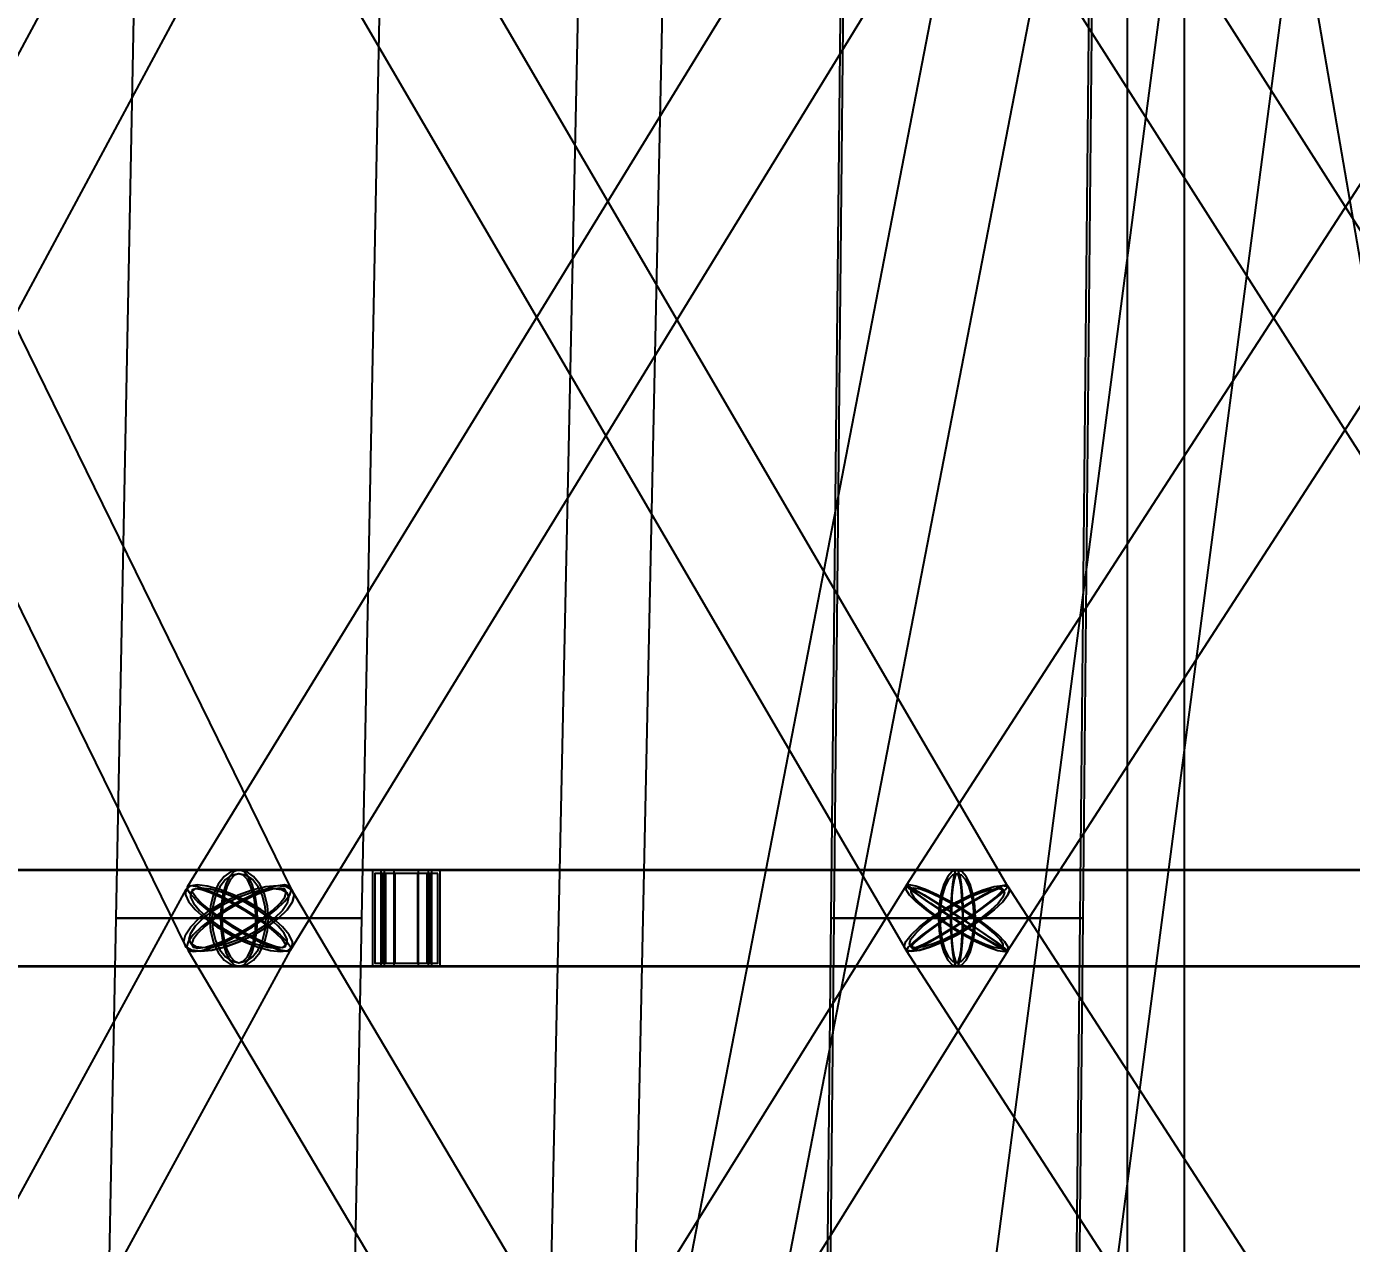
# Model space of a CAD drawing. Header units: millimetres. Extents: x -123812 to 252100, y -3000 to 639000.
# Drawn here: x -7142 to -1579, y 403634 to 408745 of the extents above; entities that cross this region are included whole.
import ezdxf

# ---------------------------------------------------------------- set-up
doc = ezdxf.new("R2010")
doc.units = ezdxf.units.MM
for name, color, linetype, lineweight in [('D-STR-CORE', 7, 'Continuous', 25), ('D-STR-DIM', 7, 'Continuous', 13), ('D-STR-STRC', 7, 'Continuous', 25)]:
    doc.layers.add(name, color=color, linetype=linetype, lineweight=lineweight)
doc.styles.add('OpenSansCondensed-Light', font='OpenSansCondensed-Light.ttf')
doc.styles.add('TOWER_UNICODE', font='Arial Unicode.ttf')
doc.dimstyles.new('EZDXF', dxfattribs={"dimtxt": 0.25, "dimasz": 0.175, "dimexe": 0.375, "dimexo": 0.125, "dimgap": 0.1, "dimtad": 1, "dimlfac": 100, "dimzin": 12, "dimdsep": 46, "dimtxsty": 'OpenSansCondensed-Light', "dimblk": 'ARCHTICK', "dimcen": 2.5, "dimazin": 3, "dimtfac": 0.5, "dimtmove": 2, "dimatfit": 3})

# ---------------------------------------------------------------- blocks, each defined once
blk = doc.blocks.new('_ARCHTICK')
at = {"color": 0, "linetype": 'BYBLOCK', "const_width": 0.15}
blk.add_lwpolyline([(-0.5, -0.5), (0.5, 0.5)], dxfattribs=at)

msp = doc.modelspace()

# ---------------------------------------------------------------- linework, layer by layer
at = {"layer": 'D-STR-CORE'}
msp.add_lwpolyline([(-2520, 375000), (-2280, 375000), (-2280, 452500), (-2520, 452500)], close=True, dxfattribs=at)
msp.add_lwpolyline([(-2520, 375000), (-2280, 375000), (-2280, 452500), (-2520, 452500)], close=True, dxfattribs=at)
at = {"layer": 'D-STR-STRC'}
for points in [[(-199.5, 425038.3), (-5036.5, 400038.3), (-5029.7, 400032.4), (-5009.8, 400024.4), (-4978.1, 400014.6), (-4936.7, 400003.9), (-4888.6, 399992.9), (-4837, 399982.4), (-4785.3, 399973), (-4737.2, 399965.6), (-4695.9, 399960.4), (-4664.2, 399958), (-4644.2, 399958.4), (-4637.4, 399961.7), (199.5, 424961.7)], [(-4504.9, 424966), (-200.3, 399966), (-193.5, 399960.7), (-173.5, 399958.1), (-141.6, 399958.3), (-100.1, 399961.4), (-51.8, 399967.1), (0, 399975), (51.8, 399984.6), (100.1, 399995.3), (141.6, 400006.3), (173.5, 400016.9), (193.5, 400026.3), (200.3, 400034), (-4104.3, 425034)], [(-251.8, 425032.9), (-3537.4, 400032.9), (-3528.8, 400026.8), (-3503.7, 400018.9), (-3463.6, 400009.7), (-3411.5, 399999.8), (-3350.7, 399989.9), (-3285.6, 399980.7), (-3220.4, 399972.9), (-3159.6, 399966.9), (-3107.5, 399963.1), (-3067.5, 399961.9), (-3042.3, 399963.2), (-3033.7, 399967.1), (251.8, 424967.1)], [(-6376.8, 410119.7), (-9062.8, 405119.7), (-9064.3, 405097.7), (-9050.4, 405069.1), (-9022, 405035.8), (-8981.2, 405000), (-8930.7, 404964.2), (-8873.9, 404930.9), (-8814.7, 404902.3), (-8757.2, 404880.3), (-8705.2, 404866.5), (-8662.4, 404861.8), (-8631.5, 404866.5), (-8614.8, 404880.3), (-5928.8, 409880.3)], [(-8924, 409880.3), (-6472.6, 404880.3), (-6448.6, 404866.5), (-6411, 404861.8), (-6362.5, 404866.5), (-6306.3, 404880.3), (-6246.3, 404902.3), (-6186.5, 404930.9), (-6131, 404964.2), (-6083.7, 405000), (-6047.7, 405035.8), (-6025.4, 405069.1), (-6018.5, 405097.7), (-6027.4, 405119.7), (-8478.7, 410119.7)], [(-3400.9, 410133.5), (-6466, 405133.5), (-6465.9, 405119.7), (-6451.1, 405097.7), (-6422.6, 405069.1), (-6382.4, 405035.8), (-6333.1, 405000), (-6278.1, 404964.2), (-6221.3, 404930.9), (-6166.4, 404902.3), (-6117.2, 404880.3), (-6077, 404866.5), (-6048.6, 404861.8), (-6034, 404866.5), (-2968.9, 409866.5)], [(-6366.6, 409866.5), (-3449.1, 404866.5), (-3426.9, 404861.8), (-3391.7, 404866.5), (-3345.7, 404880.3), (-3292.3, 404902.3), (-3235, 404930.9), (-3177.7, 404964.2), (-3124.3, 405000), (-3078.4, 405035.8), (-3043.3, 405069.1), (-3021.2, 405097.7), (-3013.8, 405119.7), (-3021.4, 405133.5), (-5938.9, 410133.5)], [(-212.5, 410138.2), (-3447.8, 405138.2), (-3445.2, 405133.5), (-3428.4, 405119.7), (-3398.3, 405097.7), (-3357.2, 405069.1), (-3307.8, 405035.8), (-3253.4, 405000), (-3197.7, 404964.2), (-3144.7, 404930.9), (-3097.8, 404902.3), (-3060.2, 404880.3), (-3034.6, 404866.5), (-3022.7, 404861.8), (212.5, 409861.8)], [(-3399.5, 409866.5), (-214.6, 404866.5), (-209.2, 404861.8), (-189.7, 404866.5), (-157.2, 404880.3), (-114, 404902.3), (-63, 404930.9), (-7.7, 404964.2), (48.1, 405000), (100.6, 405035.8), (146.2, 405069.1), (181.9, 405097.7), (205.2, 405119.7), (214.6, 405133.5), (-2970.4, 410133.5)], [(-8838.8, 404796.8), (-6250, 404796.8), (-6218, 404803.7), (-6188.1, 404824), (-6162.5, 404856.3), (-6142.9, 404898.4), (-6130.5, 404947.4), (-6126.3, 405000), (-6130.5, 405052.6), (-6142.9, 405101.6), (-6162.5, 405143.7), (-6188.1, 405176), (-6218, 405196.3), (-6250, 405203.2), (-8838.8, 405203.2)], [(-8838.8, 404796.8), (-6250, 404796.8), (-6218, 404803.7), (-6188.1, 404824), (-6162.5, 404856.3), (-6142.9, 404898.4), (-6130.5, 404947.4), (-6126.3, 405000), (-6130.5, 405052.6), (-6142.9, 405101.6), (-6162.5, 405143.7), (-6188.1, 405176), (-6218, 405196.3), (-6250, 405203.2), (-8838.8, 405203.2)], [(0, 405203.2), (-3235.2, 405203.2), (-3242.1, 405196.3), (-3248.5, 405176), (-3254, 405143.7), (-3258.2, 405101.6), (-3260.9, 405052.6), (-3261.8, 405000), (-3260.9, 404947.4), (-3258.2, 404898.4), (-3254, 404856.3), (-3248.5, 404824), (-3242.1, 404803.7), (-3235.2, 404796.8), (0, 404796.8)], [(0, 405203.2), (-3235.2, 405203.2), (-3242.1, 405196.3), (-3248.5, 405176), (-3254, 405143.7), (-3258.2, 405101.6), (-3260.9, 405052.6), (-3261.8, 405000), (-3260.9, 404947.4), (-3258.2, 404898.4), (-3254, 404856.3), (-3248.5, 404824), (-3242.1, 404803.7), (-3235.2, 404796.8), (0, 404796.8)], [(-8753, 399879), (-6026.7, 404879), (-6025.1, 404901.2), (-6038.8, 404930.1), (-6066.9, 404963.8), (-6107.4, 405000), (-6157.7, 405036.2), (-6214.3, 405069.9), (-6273.3, 405098.8), (-6330.7, 405121), (-6382.7, 405135), (-6425.5, 405139.7), (-6456.5, 405135), (-6473.3, 405121), (-9199.6, 400121)], [(-6132.1, 399865), (-3020.1, 404865), (-3020.1, 404879), (-3034.6, 404901.2), (-3062.9, 404930.1), (-3102.9, 404963.8), (-3151.9, 405000), (-3206.6, 405036.2), (-3263.3, 405069.9), (-3318, 405098.8), (-3367.1, 405121), (-3407.2, 405135), (-3435.6, 405139.7), (-3450.3, 405135), (-6562.3, 400135)], [(-3072.5, 400135), (-6037, 405135), (-6059.1, 405139.7), (-6094.3, 405135), (-6140.1, 405121), (-6193.4, 405098.8), (-6250.5, 405069.9), (-6307.6, 405036.2), (-6360.8, 405000), (-6406.4, 404963.8), (-6441.4, 404930.1), (-6463.3, 404901.2), (-6470.7, 404879), (-6463, 404865), (-3498.6, 399865)], [(213.6, 400135), (-3021.6, 405135), (-3026.9, 405139.7), (-3046.4, 405135), (-3078.8, 405121), (-3121.8, 405098.8), (-3172.5, 405069.9), (-3227.5, 405036.2), (-3283.1, 405000), (-3335.4, 404963.8), (-3380.8, 404930.1), (-3416.4, 404901.2), (-3439.6, 404879), (-3448.8, 404865), (-213.6, 399865)]]:
    msp.add_lwpolyline(points, dxfattribs=at)
for points in [[(-5014.8, 400000), (-4659.2, 400000), (-4126.8, 425000), (-4482.4, 425000)], [(-5014.8, 400000), (-4659.2, 400000), (-4126.8, 425000), (-4482.4, 425000)], [(-6766.6, 405000), (-5733.4, 405000), (-5636.6, 410000), (-6669, 410000)], [(-6766.6, 405000), (-5733.4, 405000), (-5636.6, 410000), (-6669, 410000)], [(-3764.5, 405000), (-2706, 405000), (-2656.8, 410000), (-3713, 410000)], [(-3751.9, 405000), (-2718.6, 405000), (-2668.7, 410000), (-3701.1, 410000)], [(-10932.7, 404800), (-5439.7, 404800), (-5439.7, 405200), (-10932.7, 405200)], [(-9749.3, 404800), (-5405.7, 404800), (-5405.7, 405200), (-9749.3, 405200)], [(-9749.3, 404800), (-5405.7, 404800), (-5405.7, 405200), (-9749.3, 405200)], [(-6373.7, 405000), (-6369.5, 404947.4), (-6357.1, 404898.4), (-6337.5, 404856.3), (-6311.9, 404824), (-6282, 404803.7), (-6250, 404796.8), (-6218, 404803.7), (-6188.1, 404824), (-6162.5, 404856.3), (-6142.9, 404898.4), (-6130.5, 404947.4), (-6126.3, 405000), (-6130.5, 405052.6), (-6142.9, 405101.6), (-6162.5, 405143.7), (-6188.1, 405176), (-6218, 405196.3), (-6250, 405203.2), (-6282, 405196.3), (-6311.9, 405176), (-6337.5, 405143.7), (-6357.1, 405101.6), (-6369.5, 405052.6)], [(-6373.7, 405000), (-6369.5, 404947.4), (-6357.1, 404898.4), (-6337.5, 404856.3), (-6311.9, 404824), (-6282, 404803.7), (-6250, 404796.8), (-6218, 404803.7), (-6188.1, 404824), (-6162.5, 404856.3), (-6142.9, 404898.4), (-6130.5, 404947.4), (-6126.3, 405000), (-6130.5, 405052.6), (-6142.9, 405101.6), (-6162.5, 405143.7), (-6188.1, 405176), (-6218, 405196.3), (-6250, 405203.2), (-6282, 405196.3), (-6311.9, 405176), (-6337.5, 405143.7), (-6357.1, 405101.6), (-6369.5, 405052.6)], [(-6364, 405000), (-6360.1, 404951.5), (-6348.7, 404906.4), (-6330.6, 404867.6), (-6307, 404837.9), (-6279.5, 404819.2), (-6250, 404812.8), (-6220.5, 404819.2), (-6193, 404837.9), (-6169.4, 404867.6), (-6151.3, 404906.4), (-6139.9, 404951.5), (-6136, 405000), (-6139.9, 405048.5), (-6151.3, 405093.6), (-6169.4, 405132.4), (-6193, 405162.1), (-6220.5, 405180.8), (-6250, 405187.2), (-6279.5, 405180.8), (-6307, 405162.1), (-6330.6, 405132.4), (-6348.7, 405093.6), (-6360.1, 405048.5)], [(-6364, 405000), (-6360.1, 404951.5), (-6348.7, 404906.4), (-6330.6, 404867.6), (-6307, 404837.9), (-6279.5, 404819.2), (-6250, 404812.8), (-6220.5, 404819.2), (-6193, 404837.9), (-6169.4, 404867.6), (-6151.3, 404906.4), (-6139.9, 404951.5), (-6136, 405000), (-6139.9, 405048.5), (-6151.3, 405093.6), (-6169.4, 405132.4), (-6193, 405162.1), (-6220.5, 405180.8), (-6250, 405187.2), (-6279.5, 405180.8), (-6307, 405162.1), (-6330.6, 405132.4), (-6348.7, 405093.6), (-6360.1, 405048.5)], [(-6327.8, 405000), (-6325.1, 404947.4), (-6317.3, 404898.4), (-6305, 404856.3), (-6288.9, 404824), (-6270.1, 404803.7), (-6250, 404796.8), (-3235.2, 404796.8), (-3215.1, 404803.7), (-3196.4, 404824), (-3180.3, 404856.3), (-3167.9, 404898.4), (-3160.1, 404947.4), (-3157.5, 405000), (-3160.1, 405052.6), (-3167.9, 405101.6), (-3180.3, 405143.7), (-3196.4, 405176), (-3215.1, 405196.3), (-3235.2, 405203.2), (-6250, 405203.2), (-6270.1, 405196.3), (-6288.9, 405176), (-6305, 405143.7), (-6317.3, 405101.6), (-6325.1, 405052.6)], [(-6327.8, 405000), (-6325.1, 404947.4), (-6317.3, 404898.4), (-6305, 404856.3), (-6288.9, 404824), (-6270.1, 404803.7), (-6250, 404796.8), (-6229.9, 404803.7), (-6211.1, 404824), (-6195, 404856.3), (-6182.7, 404898.4), (-6174.9, 404947.4), (-6172.2, 405000), (-6174.9, 405052.6), (-6182.7, 405101.6), (-6195, 405143.7), (-6211.1, 405176), (-6229.9, 405196.3), (-6250, 405203.2), (-6270.1, 405196.3), (-6288.9, 405176), (-6305, 405143.7), (-6317.3, 405101.6), (-6325.1, 405052.6)], [(-6327.8, 405000), (-6325.1, 404947.4), (-6317.3, 404898.4), (-6305, 404856.3), (-6288.9, 404824), (-6270.1, 404803.7), (-6250, 404796.8), (-3235.2, 404796.8), (-3215.1, 404803.7), (-3196.4, 404824), (-3180.3, 404856.3), (-3167.9, 404898.4), (-3160.1, 404947.4), (-3157.5, 405000), (-3160.1, 405052.6), (-3167.9, 405101.6), (-3180.3, 405143.7), (-3196.4, 405176), (-3215.1, 405196.3), (-3235.2, 405203.2), (-6250, 405203.2), (-6270.1, 405196.3), (-6288.9, 405176), (-6305, 405143.7), (-6317.3, 405101.6), (-6325.1, 405052.6)], [(-6327.8, 405000), (-6325.1, 404947.4), (-6317.3, 404898.4), (-6305, 404856.3), (-6288.9, 404824), (-6270.1, 404803.7), (-6250, 404796.8), (-6229.9, 404803.7), (-6211.1, 404824), (-6195, 404856.3), (-6182.7, 404898.4), (-6174.9, 404947.4), (-6172.2, 405000), (-6174.9, 405052.6), (-6182.7, 405101.6), (-6195, 405143.7), (-6211.1, 405176), (-6229.9, 405196.3), (-6250, 405203.2), (-6270.1, 405196.3), (-6288.9, 405176), (-6305, 405143.7), (-6317.3, 405101.6), (-6325.1, 405052.6)], [(-6321.6, 405000), (-6319.2, 404951.5), (-6312, 404906.4), (-6300.7, 404867.6), (-6285.8, 404837.9), (-6268.5, 404819.2), (-6250, 404812.8), (-6231.5, 404819.2), (-6214.2, 404837.9), (-6199.3, 404867.6), (-6188, 404906.4), (-6180.8, 404951.5), (-6178.4, 405000), (-6180.8, 405048.5), (-6188, 405093.6), (-6199.3, 405132.4), (-6214.2, 405162.1), (-6231.5, 405180.8), (-6250, 405187.2), (-6268.5, 405180.8), (-6285.8, 405162.1), (-6300.7, 405132.4), (-6312, 405093.6), (-6319.2, 405048.5)], [(-6321.6, 405000), (-6319.2, 404951.5), (-6312, 404906.4), (-6300.7, 404867.6), (-6285.8, 404837.9), (-6268.5, 404819.2), (-6250, 404812.8), (-6231.5, 404819.2), (-6214.2, 404837.9), (-6199.3, 404867.6), (-6188, 404906.4), (-6180.8, 404951.5), (-6178.4, 405000), (-6180.8, 405048.5), (-6188, 405093.6), (-6199.3, 405132.4), (-6214.2, 405162.1), (-6231.5, 405180.8), (-6250, 405187.2), (-6268.5, 405180.8), (-6285.8, 405162.1), (-6300.7, 405132.4), (-6312, 405093.6), (-6319.2, 405048.5)], [(-5405.7, 405200), (-5688.5, 405200), (-5688.5, 404800), (-5405.7, 404800)], [(-5405.7, 405200), (-5688.5, 405200), (-5688.5, 404800), (-5405.7, 404800)], [(-5414.2, 405188), (-5680, 405188), (-5680, 404812), (-5414.2, 404812)], [(-5414.2, 405188), (-5680, 405188), (-5680, 404812), (-5414.2, 404812)], [(-5439.7, 405200), (-5654.4, 405200), (-5654.4, 404800), (-5439.7, 404800)], [(-5446.2, 405188), (-5648, 405188), (-5648, 404812), (-5446.2, 404812)], [(-5639.6, 404800), (92.5, 404800), (92.5, 405200), (-5639.6, 405200)], [(-5454.6, 405200), (-5639.6, 405200), (-5639.6, 404800), (-5454.6, 404800)], [(-5460.2, 405188), (-5634, 405188), (-5634, 404812), (-5460.2, 404812)], [(-5598.9, 404800), (51.8, 404800), (51.8, 405200), (-5598.9, 405200)], [(-5495.3, 405200), (-5598.9, 405200), (-5598.9, 404800), (-5495.3, 404800)], [(-5598.9, 404800), (51.8, 404800), (51.8, 405200), (-5598.9, 405200)], [(-5495.3, 405200), (-5598.9, 405200), (-5598.9, 404800), (-5495.3, 404800)], [(-5498.4, 405188), (-5595.7, 405188), (-5595.7, 404812), (-5498.4, 404812)], [(-5498.4, 405188), (-5595.7, 405188), (-5595.7, 404812), (-5498.4, 404812)], [(-3313, 405000), (-3310.3, 404947.4), (-3302.6, 404898.4), (-3290.2, 404856.3), (-3274.1, 404824), (-3255.4, 404803.7), (-3235.2, 404796.8), (-3215.1, 404803.7), (-3196.4, 404824), (-3180.3, 404856.3), (-3167.9, 404898.4), (-3160.1, 404947.4), (-3157.5, 405000), (-3160.1, 405052.6), (-3167.9, 405101.6), (-3180.3, 405143.7), (-3196.4, 405176), (-3215.1, 405196.3), (-3235.2, 405203.2), (-3255.4, 405196.3), (-3274.1, 405176), (-3290.2, 405143.7), (-3302.6, 405101.6), (-3310.3, 405052.6)], [(-3313, 405000), (-3310.3, 404947.4), (-3302.6, 404898.4), (-3290.2, 404856.3), (-3274.1, 404824), (-3255.4, 404803.7), (-3235.2, 404796.8), (-3215.1, 404803.7), (-3196.4, 404824), (-3180.3, 404856.3), (-3167.9, 404898.4), (-3160.1, 404947.4), (-3157.5, 405000), (-3160.1, 405052.6), (-3167.9, 405101.6), (-3180.3, 405143.7), (-3196.4, 405176), (-3215.1, 405196.3), (-3235.2, 405203.2), (-3255.4, 405196.3), (-3274.1, 405176), (-3290.2, 405143.7), (-3302.6, 405101.6), (-3310.3, 405052.6)], [(-3306.9, 405000), (-3304.4, 404951.5), (-3297.3, 404906.4), (-3285.9, 404867.6), (-3271.1, 404837.9), (-3253.8, 404819.2), (-3235.2, 404812.8), (-3216.7, 404819.2), (-3199.4, 404837.9), (-3184.6, 404867.6), (-3173.2, 404906.4), (-3166, 404951.5), (-3163.6, 405000), (-3166, 405048.5), (-3173.2, 405093.6), (-3184.6, 405132.4), (-3199.4, 405162.1), (-3216.7, 405180.8), (-3235.2, 405187.2), (-3253.8, 405180.8), (-3271.1, 405162.1), (-3285.9, 405132.4), (-3297.3, 405093.6), (-3304.4, 405048.5)], [(-3306.9, 405000), (-3304.4, 404951.5), (-3297.3, 404906.4), (-3285.9, 404867.6), (-3271.1, 404837.9), (-3253.8, 404819.2), (-3235.2, 404812.8), (-3216.7, 404819.2), (-3199.4, 404837.9), (-3184.6, 404867.6), (-3173.2, 404906.4), (-3166, 404951.5), (-3163.6, 405000), (-3166, 405048.5), (-3173.2, 405093.6), (-3184.6, 405132.4), (-3199.4, 405162.1), (-3216.7, 405180.8), (-3235.2, 405187.2), (-3253.8, 405180.8), (-3271.1, 405162.1), (-3285.9, 405132.4), (-3297.3, 405093.6), (-3304.4, 405048.5)], [(-3261.8, 405000), (-3260.9, 404947.4), (-3258.2, 404898.4), (-3254, 404856.3), (-3248.5, 404824), (-3242.1, 404803.7), (-3235.2, 404796.8), (-3228.4, 404803.7), (-3222, 404824), (-3216.5, 404856.3), (-3212.3, 404898.4), (-3209.6, 404947.4), (-3208.7, 405000), (-3209.6, 405052.6), (-3212.3, 405101.6), (-3216.5, 405143.7), (-3222, 405176), (-3228.4, 405196.3), (-3235.2, 405203.2), (-3242.1, 405196.3), (-3248.5, 405176), (-3254, 405143.7), (-3258.2, 405101.6), (-3260.9, 405052.6)], [(-3261.8, 405000), (-3260.9, 404947.4), (-3258.2, 404898.4), (-3254, 404856.3), (-3248.5, 404824), (-3242.1, 404803.7), (-3235.2, 404796.8), (-3228.4, 404803.7), (-3222, 404824), (-3216.5, 404856.3), (-3212.3, 404898.4), (-3209.6, 404947.4), (-3208.7, 405000), (-3209.6, 405052.6), (-3212.3, 405101.6), (-3216.5, 405143.7), (-3222, 405176), (-3228.4, 405196.3), (-3235.2, 405203.2), (-3242.1, 405196.3), (-3248.5, 405176), (-3254, 405143.7), (-3258.2, 405101.6), (-3260.9, 405052.6)], [(-3259.7, 405000), (-3258.8, 404951.5), (-3256.4, 404906.4), (-3252.5, 404867.6), (-3247.5, 404837.9), (-3241.6, 404819.2), (-3235.2, 404812.8), (-3228.9, 404819.2), (-3223, 404837.9), (-3218, 404867.6), (-3214.1, 404906.4), (-3211.6, 404951.5), (-3210.8, 405000), (-3211.6, 405048.5), (-3214.1, 405093.6), (-3218, 405132.4), (-3223, 405162.1), (-3228.9, 405180.8), (-3235.2, 405187.2), (-3241.6, 405180.8), (-3247.5, 405162.1), (-3252.5, 405132.4), (-3256.4, 405093.6), (-3258.8, 405048.5)], [(-3259.7, 405000), (-3258.8, 404951.5), (-3256.4, 404906.4), (-3252.5, 404867.6), (-3247.5, 404837.9), (-3241.6, 404819.2), (-3235.2, 404812.8), (-3228.9, 404819.2), (-3223, 404837.9), (-3218, 404867.6), (-3214.1, 404906.4), (-3211.6, 404951.5), (-3210.8, 405000), (-3211.6, 405048.5), (-3214.1, 405093.6), (-3218, 405132.4), (-3223, 405162.1), (-3228.9, 405180.8), (-3235.2, 405187.2), (-3241.6, 405180.8), (-3247.5, 405162.1), (-3252.5, 405132.4), (-3256.4, 405093.6), (-3258.8, 405048.5)], [(-6083.7, 405000), (-6131, 404964.2), (-6186.5, 404930.9), (-6246.3, 404902.3), (-6306.3, 404880.3), (-6362.5, 404866.5), (-6411, 404861.8), (-6448.6, 404866.5), (-6472.6, 404880.3), (-6481.5, 404902.3), (-6474.6, 404930.9), (-6452.3, 404964.2), (-6416.3, 405000), (-6369, 405035.8), (-6313.5, 405069.1), (-6253.7, 405097.7), (-6193.7, 405119.7), (-6137.5, 405133.5), (-6089, 405138.2), (-6051.4, 405133.5), (-6027.4, 405119.7), (-6018.5, 405097.7), (-6025.4, 405069.1), (-6047.7, 405035.8)], [(-6392.6, 405000), (-6342.3, 404963.8), (-6285.7, 404930.1), (-6226.7, 404901.2), (-6169.3, 404879), (-6117.3, 404865), (-6074.5, 404860.3), (-6043.5, 404865), (-6026.7, 404879), (-6025.1, 404901.2), (-6038.8, 404930.1), (-6066.9, 404963.8), (-6107.4, 405000), (-6157.7, 405036.2), (-6214.3, 405069.9), (-6273.3, 405098.8), (-6330.7, 405121), (-6382.7, 405135), (-6425.5, 405139.7), (-6456.5, 405135), (-6473.3, 405121), (-6474.9, 405098.8), (-6461.2, 405069.9), (-6433.1, 405036.2)], [(-6360.8, 405000), (-6406.4, 404963.8), (-6441.4, 404930.1), (-6463.3, 404901.2), (-6470.7, 404879), (-6463, 404865), (-6440.9, 404860.3), (-6405.7, 404865), (-6359.9, 404879), (-6306.6, 404901.2), (-6249.5, 404930.1), (-6192.4, 404963.8), (-6139.2, 405000), (-6093.6, 405036.2), (-6058.6, 405069.9), (-6036.7, 405098.8), (-6029.3, 405121), (-6037, 405135), (-6059.1, 405139.7), (-6094.3, 405135), (-6140.1, 405121), (-6193.4, 405098.8), (-6250.5, 405069.9), (-6307.6, 405036.2)], [(-6166.9, 405000), (-6117.6, 404964.2), (-6077.4, 404930.9), (-6048.9, 404902.3), (-6034.1, 404880.3), (-6034, 404866.5), (-6048.6, 404861.8), (-6077, 404866.5), (-6117.2, 404880.3), (-6166.4, 404902.3), (-6221.3, 404930.9), (-6278.1, 404964.2), (-6333.1, 405000), (-6382.4, 405035.8), (-6422.6, 405069.1), (-6451.1, 405097.7), (-6465.9, 405119.7), (-6466, 405133.5), (-6451.4, 405138.2), (-6423, 405133.5), (-6382.8, 405119.7), (-6333.6, 405097.7), (-6278.7, 405069.1), (-6221.9, 405035.8)], [(-6100, 405000), (-6142.7, 404967.7), (-6192.7, 404937.7), (-6246.6, 404911.9), (-6300.8, 404892.1), (-6351.4, 404879.6), (-6395.2, 404875.4), (-6429.1, 404879.6), (-6450.7, 404892.1), (-6458.7, 404911.9), (-6452.5, 404937.7), (-6432.4, 404967.7), (-6400, 405000), (-6357.3, 405032.3), (-6307.3, 405062.3), (-6253.4, 405088.1), (-6199.2, 405107.9), (-6148.6, 405120.4), (-6104.8, 405124.6), (-6070.9, 405120.4), (-6049.3, 405107.9), (-6041.3, 405088.1), (-6047.5, 405062.3), (-6067.6, 405032.3)], [(-6378.5, 405000), (-6333.2, 404967.4), (-6282.2, 404937), (-6229, 404910.9), (-6177.2, 404890.9), (-6130.4, 404878.3), (-6091.7, 404874), (-6063.9, 404878.3), (-6048.7, 404890.9), (-6047.2, 404910.9), (-6059.6, 404937), (-6084.9, 404967.4), (-6121.5, 405000), (-6166.8, 405032.6), (-6217.8, 405063), (-6271, 405089.1), (-6322.8, 405109.1), (-6369.6, 405121.7), (-6408.3, 405126), (-6436.1, 405121.7), (-6451.3, 405109.1), (-6452.8, 405089.1), (-6440.4, 405063), (-6415.1, 405032.6)], [(-6349.9, 405000), (-6391, 404967.4), (-6422.5, 404937), (-6442.3, 404910.9), (-6449, 404890.9), (-6442.1, 404878.3), (-6422.1, 404874), (-6390.4, 404878.3), (-6349.1, 404890.9), (-6301.1, 404910.9), (-6249.6, 404937), (-6198.1, 404967.4), (-6150.1, 405000), (-6109, 405032.6), (-6077.5, 405063), (-6057.7, 405089.1), (-6051, 405109.1), (-6057.9, 405121.7), (-6077.9, 405126), (-6109.6, 405121.7), (-6150.9, 405109.1), (-6198.9, 405089.1), (-6250.4, 405063), (-6301.9, 405032.6)], [(-6175.1, 405000), (-6130.7, 404967.7), (-6094.4, 404937.7), (-6068.7, 404911.9), (-6055.3, 404892.1), (-6055.2, 404879.6), (-6068.5, 404875.4), (-6094, 404879.6), (-6130.2, 404892.1), (-6174.6, 404911.9), (-6224.1, 404937.7), (-6275.4, 404967.7), (-6324.9, 405000), (-6369.3, 405032.3), (-6405.6, 405062.3), (-6431.3, 405088.1), (-6444.7, 405107.9), (-6444.8, 405120.4), (-6431.5, 405124.6), (-6406, 405120.4), (-6369.8, 405107.9), (-6325.4, 405088.1), (-6275.9, 405062.3), (-6224.6, 405032.3)], [(-3124.3, 405000), (-3177.7, 404964.2), (-3235, 404930.9), (-3292.3, 404902.3), (-3345.7, 404880.3), (-3391.7, 404866.5), (-3426.9, 404861.8), (-3449.1, 404866.5), (-3456.7, 404880.3), (-3449.2, 404902.3), (-3427.2, 404930.9), (-3392, 404964.2), (-3346.2, 405000), (-3292.8, 405035.8), (-3235.5, 405069.1), (-3178.2, 405097.7), (-3124.7, 405119.7), (-3078.8, 405133.5), (-3043.6, 405138.2), (-3021.4, 405133.5), (-3013.8, 405119.7), (-3021.2, 405097.7), (-3043.3, 405069.1), (-3078.4, 405035.8)], [(-3318.5, 405000), (-3263.8, 404963.8), (-3207.2, 404930.1), (-3152.5, 404901.2), (-3103.4, 404879), (-3063.3, 404865), (-3034.9, 404860.3), (-3020.1, 404865), (-3020.1, 404879), (-3034.6, 404901.2), (-3062.9, 404930.1), (-3102.9, 404963.8), (-3151.9, 405000), (-3206.6, 405036.2), (-3263.3, 405069.9), (-3318, 405098.8), (-3367.1, 405121), (-3407.2, 405135), (-3435.6, 405139.7), (-3450.3, 405135), (-3450.4, 405121), (-3435.8, 405098.8), (-3407.6, 405069.9), (-3367.6, 405036.2)], [(-3283.1, 405000), (-3335.4, 404963.8), (-3380.8, 404930.1), (-3416.4, 404901.2), (-3439.6, 404879), (-3448.8, 404865), (-3443.5, 404860.3), (-3424.1, 404865), (-3391.7, 404879), (-3348.7, 404901.2), (-3298, 404930.1), (-3242.9, 404963.8), (-3187.4, 405000), (-3135.1, 405036.2), (-3089.7, 405069.9), (-3054.1, 405098.8), (-3030.9, 405121), (-3021.6, 405135), (-3026.9, 405139.7), (-3046.4, 405135), (-3078.8, 405121), (-3121.8, 405098.8), (-3172.5, 405069.9), (-3227.5, 405036.2)], [(-3217.1, 405000), (-3162.7, 404964.2), (-3113.3, 404930.9), (-3072.1, 404902.3), (-3042.1, 404880.3), (-3025.2, 404866.5), (-3022.7, 404861.8), (-3034.6, 404866.5), (-3060.2, 404880.3), (-3097.8, 404902.3), (-3144.7, 404930.9), (-3197.7, 404964.2), (-3253.4, 405000), (-3307.8, 405035.8), (-3357.2, 405069.1), (-3398.3, 405097.7), (-3428.4, 405119.7), (-3445.2, 405133.5), (-3447.8, 405138.2), (-3435.9, 405133.5), (-3410.2, 405119.7), (-3372.7, 405097.7), (-3325.8, 405069.1), (-3272.7, 405035.8)], [(-3135.2, 405000), (-3183.3, 404967.7), (-3235, 404937.7), (-3286.7, 404911.9), (-3334.9, 404892.1), (-3376.3, 404879.6), (-3408, 404875.4), (-3428.1, 404879.6), (-3434.9, 404892.1), (-3428.2, 404911.9), (-3408.3, 404937.7), (-3376.6, 404967.7), (-3335.3, 405000), (-3287.2, 405032.3), (-3235.5, 405062.3), (-3183.8, 405088.1), (-3135.6, 405107.9), (-3094.2, 405120.4), (-3062.4, 405124.6), (-3042.4, 405120.4), (-3035.6, 405107.9), (-3042.3, 405088.1), (-3062.2, 405062.3), (-3093.9, 405032.3)], [(-3310.3, 405000), (-3261, 404967.4), (-3210, 404937), (-3160.6, 404910.9), (-3116.3, 404890.9), (-3080.2, 404878.3), (-3054.6, 404874), (-3041.3, 404878.3), (-3041.2, 404890.9), (-3054.4, 404910.9), (-3079.9, 404937), (-3115.9, 404967.4), (-3160.1, 405000), (-3209.5, 405032.6), (-3260.5, 405063), (-3309.9, 405089.1), (-3354.1, 405109.1), (-3390.3, 405121.7), (-3415.9, 405126), (-3429.2, 405121.7), (-3429.2, 405109.1), (-3416.1, 405089.1), (-3390.6, 405063), (-3354.5, 405032.6)], [(-3278.4, 405000), (-3325.5, 404967.4), (-3366.5, 404937), (-3398.5, 404910.9), (-3419.4, 404890.9), (-3427.8, 404878.3), (-3423, 404874), (-3405.5, 404878.3), (-3376.3, 404890.9), (-3337.5, 404910.9), (-3291.8, 404937), (-3242.2, 404967.4), (-3192.1, 405000), (-3145, 405032.6), (-3104, 405063), (-3071.9, 405089.1), (-3051, 405109.1), (-3042.7, 405121.7), (-3047.4, 405126), (-3065, 405121.7), (-3094.2, 405109.1), (-3132.9, 405089.1), (-3178.7, 405063), (-3228.3, 405032.6)], [(-3218.9, 405000), (-3169.9, 404967.7), (-3125.3, 404937.7), (-3088.2, 404911.9), (-3061.1, 404892.1), (-3045.9, 404879.6), (-3043.6, 404875.4), (-3054.4, 404879.6), (-3077.5, 404892.1), (-3111.3, 404911.9), (-3153.6, 404937.7), (-3201.4, 404967.7), (-3251.6, 405000), (-3300.6, 405032.3), (-3345.2, 405062.3), (-3382.3, 405088.1), (-3409.4, 405107.9), (-3424.6, 405120.4), (-3426.9, 405124.6), (-3416.1, 405120.4), (-3393, 405107.9), (-3359.2, 405088.1), (-3316.9, 405062.3), (-3269, 405032.3)], [(-6864.3, 400000), (-5830.1, 400000), (-5733.4, 405000), (-6766.6, 405000)], [(-6864.3, 400000), (-5830.1, 400000), (-5733.4, 405000), (-6766.6, 405000)], [(-5733.4, 405000), (-5751, 405000), (-5802.6, 405000), (-5884.7, 405000), (-5991.7, 405000), (-6116.3, 405000), (-6250, 405000), (-6383.7, 405000), (-6508.3, 405000), (-6615.3, 405000), (-6697.4, 405000), (-6749, 405000), (-6766.6, 405000), (-6749, 405000), (-6697.4, 405000), (-6615.3, 405000), (-6508.3, 405000), (-6383.7, 405000), (-6250, 405000), (-6116.3, 405000), (-5991.7, 405000), (-5884.7, 405000), (-5802.6, 405000), (-5751, 405000)], [(-5733.4, 405000), (-5751, 405000), (-5802.6, 405000), (-5884.7, 405000), (-5991.7, 405000), (-6116.3, 405000), (-6250, 405000), (-6383.7, 405000), (-6508.3, 405000), (-6615.3, 405000), (-6697.4, 405000), (-6749, 405000), (-6766.6, 405000), (-6749, 405000), (-6697.4, 405000), (-6615.3, 405000), (-6508.3, 405000), (-6383.7, 405000), (-6250, 405000), (-6116.3, 405000), (-5991.7, 405000), (-5884.7, 405000), (-5802.6, 405000), (-5751, 405000)], [(-3815.9, 400000), (-2755.2, 400000), (-2706, 405000), (-3764.5, 405000)], [(-3802.7, 400000), (-2768.4, 400000), (-2718.6, 405000), (-3751.9, 405000)], [(-2706, 405000), (-2724, 405000), (-2776.9, 405000), (-2861, 405000), (-2970.6, 405000), (-3098.3, 405000), (-3235.2, 405000), (-3372.2, 405000), (-3499.9, 405000), (-3609.5, 405000), (-3693.6, 405000), (-3746.4, 405000), (-3764.5, 405000), (-3746.4, 405000), (-3693.6, 405000), (-3609.5, 405000), (-3499.9, 405000), (-3372.2, 405000), (-3235.2, 405000), (-3098.3, 405000), (-2970.6, 405000), (-2861, 405000), (-2776.9, 405000), (-2724, 405000)], [(-2706, 405000), (-2724, 405000), (-2776.9, 405000), (-2861, 405000), (-2970.6, 405000), (-3098.3, 405000), (-3235.2, 405000), (-3372.2, 405000), (-3499.9, 405000), (-3609.5, 405000), (-3693.6, 405000), (-3746.4, 405000), (-3764.5, 405000), (-3746.4, 405000), (-3693.6, 405000), (-3609.5, 405000), (-3499.9, 405000), (-3372.2, 405000), (-3235.2, 405000), (-3098.3, 405000), (-2970.6, 405000), (-2861, 405000), (-2776.9, 405000), (-2724, 405000)], [(-2718.6, 405000), (-2736.2, 405000), (-2787.8, 405000), (-2869.9, 405000), (-2976.9, 405000), (-3101.5, 405000), (-3235.2, 405000), (-3369, 405000), (-3493.6, 405000), (-3600.6, 405000), (-3682.7, 405000), (-3734.3, 405000), (-3751.9, 405000), (-3734.3, 405000), (-3682.7, 405000), (-3600.6, 405000), (-3493.6, 405000), (-3369, 405000), (-3235.2, 405000), (-3101.5, 405000), (-2976.9, 405000), (-2869.9, 405000), (-2787.8, 405000), (-2736.2, 405000)], [(-2773.4, 405000), (-2789.1, 405000), (-2835.3, 405000), (-2908.7, 405000), (-3004.3, 405000), (-3115.7, 405000), (-3235.2, 405000), (-3354.8, 405000), (-3466.2, 405000), (-3561.8, 405000), (-3635.2, 405000), (-3681.3, 405000), (-3697.1, 405000), (-3681.3, 405000), (-3635.2, 405000), (-3561.8, 405000), (-3466.2, 405000), (-3354.8, 405000), (-3235.2, 405000), (-3115.7, 405000), (-3004.3, 405000), (-2908.7, 405000), (-2835.3, 405000), (-2789.1, 405000)], [(-2773.4, 405000), (-2789.1, 405000), (-2835.3, 405000), (-2908.7, 405000), (-3004.3, 405000), (-3115.7, 405000), (-3235.2, 405000), (-3354.8, 405000), (-3466.2, 405000), (-3561.8, 405000), (-3635.2, 405000), (-3681.3, 405000), (-3697.1, 405000), (-3681.3, 405000), (-3635.2, 405000), (-3561.8, 405000), (-3466.2, 405000), (-3354.8, 405000), (-3235.2, 405000), (-3115.7, 405000), (-3004.3, 405000), (-2908.7, 405000), (-2835.3, 405000), (-2789.1, 405000)]]:
    msp.add_lwpolyline(points, close=True, dxfattribs=at)

# ---------------------------------------------------------------- dimensions: what is measured, and where the dimension line sits
at = {"layer": 'D-STR-DIM'}
msp.add_linear_dim(base=(-112000, 0), p1=(0, 0), p2=(0, 634000), angle=90, dimstyle='EZDXF', override={"dimtxt": 8400, "dimasz": 3750, "dimexe": 2100, "dimexo": 1800, "dimgap": 2100, "dimtad": 1, "dimdec": 0, "dimlfac": 1, "dimlunit": 2, "dimtxsty": 'TOWER_UNICODE', "dimclrd": 7, "dimclre": 7, "dimclrt": 7}, dxfattribs=at).render()

doc.saveas('drawing.dxf')
